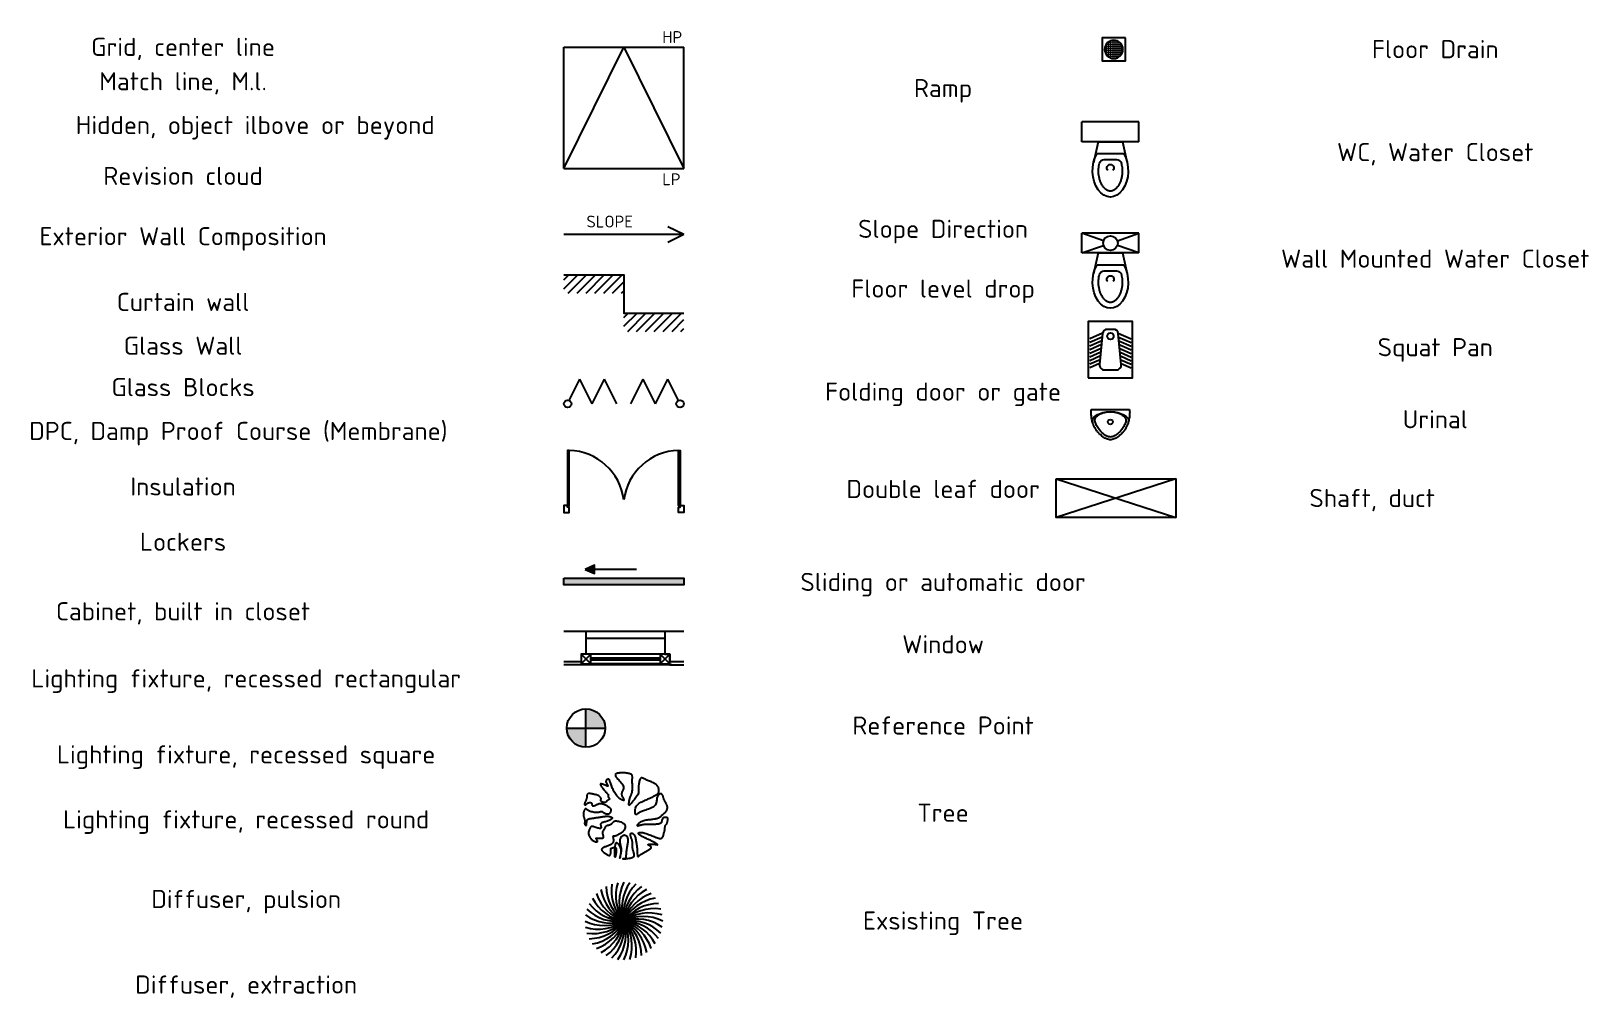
# Model space of a CAD drawing. Header units: millimetres. Extents: x 55428 to 64888, y -62602 to -30850.
# Drawn here: x 59027 to 63757, y -59576 to -56641 of the extents above; entities that cross this region are included whole.
import ezdxf

# ---------------------------------------------------------------- set-up
doc = ezdxf.new("R2010")
doc.units = ezdxf.units.MM
for name, color, linetype in [('0181 00 AR MF 0100$0$A - TREE', 85, 'Continuous'), ('0181 00 AR MF 0100$0$A-DW', 2, 'Continuous'), ('0181 00 AR MF 0100$0$A-DW Sash', 1, 'Continuous'), ('0181 00 AR MF 0100$0$A-Sanitary', 8, 'Continuous'), ('0181 00 AR MF 0100$0$A-Stair', 1, 'Continuous'), ('0181 00 AR MF 0100$0$G-EL Tag Box', 1, 'Continuous'), ('0181 00 AR MF 0100$0$G-Text General', 42, 'Continuous'), ('A-Ext_Wall', 5, 'Continuous'), ('A-Ext_Wall_Hatch', 8, 'Continuous'), ('A-Tiles Line', 8, 'Continuous'), ('A-Windows', 2, 'Continuous'), ('G-Text General', 42, 'Continuous')]:
    doc.layers.add(name, color=color, linetype=linetype)
doc.styles.add('0181 00 AR MF 0100$0$100 - 2.0mm', font='isocpeur.ttf', dxfattribs={"height": 200})
doc.styles.add('0181 00 AR MF 0100$0$Dim Text', font='isocpeur.ttf')

# ---------------------------------------------------------------- blocks, each defined once
blk = doc.blocks.new('0181 00 AR MF 0100$0$tr')
at = {"layer": '0181 00 AR MF 0100$0$A - TREE'}
blk.add_lwpolyline([(-453, -508), (-452, -503), (-449, -497), (-447, -492), (-444, -486), (-441, -481), (-438, -476), (-434, -471), (-432, -466), (-429, -462), (-427, -457), (-426, -453), (-425, -449), (-425, -444), (-427, -440), (-429, -436), (-433, -432), (-439, -428), (-445, -424), (-453, -420), (-461, -416), (-469, -411), (-476, -407), (-483, -402), (-489, -398), (-494, -393), (-498, -388), (-501, -383), (-504, -379), (-507, -374), (-510, -370), (-514, -366), (-518, -363), (-524, -361), (-532, -359), (-540, -358), (-549, -358), (-558, -358), (-568, -359), (-577, -361), (-587, -363), (-596, -366), (-605, -370), (-613, -374), (-621, -379), (-628, -384), (-633, -390), (-638, -395), (-641, -401), (-643, -407), (-644, -414), (-644, -420), (-644, -426), (-642, -432), (-641, -438), (-639, -443), (-638, -448), (-637, -453), (-636, -457), (-636, -461), (-636, -465), (-638, -469), (-640, -474), (-644, -479), (-649, -484), (-655, -491), (-662, -498), (-670, -506), (-679, -513), (-689, -521), (-699, -528), (-709, -535), (-719, -540), (-729, -545), (-739, -549), (-749, -553), (-759, -556), (-769, -558), (-779, -560), (-789, -562), (-799, -564), (-809, -566), (-819, -568), (-830, -571), (-840, -573), (-850, -575), (-860, -578), (-870, -580), (-880, -582), (-889, -584), (-898, -586), (-907, -587), (-916, -588), (-924, -589), (-932, -590), (-939, -590), (-947, -589), (-954, -588), (-961, -587), (-968, -585), (-975, -583), (-980, -580), (-986, -577), (-990, -573), (-994, -569), (-997, -565), (-999, -561), (-1001, -556), (-1002, -551), (-1003, -545), (-1003, -540), (-1003, -534), (-1003, -528), (-1003, -522), (-1003, -515), (-1003, -509), (-1004, -502), (-1004, -494), (-1005, -487), (-1007, -479), (-1008, -470), (-1011, -461), (-1013, -452), (-1017, -442), (-1020, -432), (-1024, -422), (-1027, -413), (-1031, -403), (-1036, -394), (-1040, -386), (-1044, -377), (-1047, -370), (-1051, -362), (-1054, -356), (-1057, -349), (-1059, -342), (-1061, -336), (-1062, -330), (-1062, -325), (-1062, -319), (-1061, -314), (-1060, -310), (-1058, -306), (-1056, -303), (-1054, -300), (-1051, -299), (-1048, -298), (-1044, -298), (-1040, -299), (-1036, -300), (-1032, -302), (-1028, -305), (-1023, -309), (-1018, -314), (-1013, -318), (-1007, -324), (-1001, -329), (-994, -334), (-987, -340), (-978, -345), (-969, -349), (-958, -353), (-946, -356), (-935, -357), (-923, -358), (-912, -358), (-902, -357), (-893, -354), (-885, -349), (-880, -343), (-877, -335), (-875, -327), (-873, -318), (-872, -309), (-871, -300), (-869, -292), (-866, -286), (-861, -280), (-854, -276), (-846, -274), (-837, -273), (-827, -274), (-816, -276), (-804, -279), (-791, -284), (-778, -290), (-765, -297), (-750, -304), (-736, -312), (-721, -319), (-705, -325), (-689, -330), (-672, -333), (-655, -334), (-637, -333), (-619, -330), (-601, -325), (-583, -320), (-564, -313), (-546, -305), (-527, -297), (-509, -287), (-491, -278), (-474, -268), (-458, -258), (-443, -247), (-430, -237), (-418, -226), (-408, -215), (-400, -204), (-395, -193), (-391, -183), (-389, -172), (-388, -161), (-389, -149), (-391, -138), (-394, -127), (-397, -115), (-402, -104), (-408, -93), (-415, -83), (-422, -74), (-431, -66), (-442, -60), (-453, -56), (-466, -55), (-480, -55), (-494, -57), (-509, -61), (-523, -66), (-537, -72), (-550, -78), (-562, -85), (-572, -92), (-581, -98), (-588, -104), (-595, -110), (-602, -115), (-609, -118), (-616, -120), (-623, -121), (-632, -120), (-642, -118), (-653, -115), (-666, -112), (-681, -108), (-697, -105), (-716, -103), (-737, -101), (-761, -101), (-786, -103), (-813, -106), (-839, -110), (-866, -115), (-891, -121), (-915, -128), (-936, -136), (-954, -144), (-969, -153), (-982, -162), (-993, -170), (-1002, -178), (-1009, -185), (-1015, -191), (-1021, -195), (-1026, -198), (-1031, -199), (-1036, -198), (-1041, -196), (-1045, -193), (-1049, -189), (-1053, -184), (-1057, -179), (-1061, -173), (-1065, -168), (-1069, -161), (-1073, -154), (-1076, -147), (-1079, -140), (-1082, -132), (-1084, -123), (-1086, -114), (-1088, -105), (-1088, -95), (-1089, -85), (-1090, -76), (-1090, -66), (-1090, -57), (-1090, -49), (-1090, -41), (-1090, -34), (-1090, -27), (-1089, -20), (-1088, -14), (-1088, -7), (-1086, 0), (-1084, 7), (-1082, 15), (-1079, 23), (-1077, 31), (-1074, 40), (-1070, 49), (-1068, 59), (-1065, 68), (-1063, 78), (-1061, 87), (-1060, 96), (-1059, 106), (-1058, 115), (-1058, 124), (-1058, 133), (-1058, 142), (-1059, 150), (-1060, 158), (-1061, 165), (-1061, 173), (-1062, 180), (-1061, 186), (-1061, 193), (-1059, 198), (-1057, 204), (-1054, 209), (-1050, 214), (-1046, 218), (-1041, 222), (-1036, 225), (-1031, 227), (-1027, 228), (-1023, 228), (-1020, 226), (-1018, 224), (-1016, 220), (-1015, 216), (-1014, 210), (-1013, 203), (-1013, 195), (-1012, 186), (-1011, 176), (-1010, 165), (-1009, 154), (-1008, 143), (-1006, 132), (-1004, 121), (-1002, 110), (-999, 101), (-996, 93), (-993, 86), (-988, 79), (-983, 74), (-976, 69), (-967, 65), (-956, 61), (-943, 58), (-928, 54), (-910, 51), (-891, 48), (-871, 45), (-850, 42), (-829, 40), (-808, 37), (-788, 34), (-769, 31), (-751, 29), (-733, 26), (-716, 23), (-699, 21), (-683, 18), (-666, 15), (-649, 12), (-631, 10), (-612, 7), (-594, 5), (-575, 2), (-557, 0), (-539, -1), (-522, -3), (-506, -4), (-491, -4), (-477, -4), (-464, -4), (-451, -3), (-439, -1), (-428, 1), (-417, 3), (-406, 5), (-395, 8), (-385, 11), (-376, 15), (-367, 20), (-360, 24), (-356, 30), (-353, 36), (-354, 43), (-357, 51), (-364, 60), (-373, 69), (-385, 78), (-400, 87), (-416, 96), (-435, 105), (-455, 114), (-477, 122), (-499, 129), (-522, 136), (-545, 142), (-566, 148), (-587, 154), (-604, 160), (-620, 166), (-632, 172), (-640, 179), (-647, 186), (-650, 193), (-652, 201), (-652, 210), (-651, 220), (-649, 231), (-646, 243), (-643, 256), (-641, 268), (-640, 280), (-641, 291), (-645, 300), (-653, 306), (-665, 309), (-681, 308), (-702, 305), (-725, 299), (-749, 292), (-775, 284), (-799, 276), (-822, 268), (-842, 262), (-859, 257), (-872, 255), (-882, 254), (-890, 256), (-896, 258), (-902, 263), (-906, 269), (-911, 276), (-916, 285), (-921, 295), (-927, 306), (-932, 317), (-938, 330), (-943, 342), (-948, 354), (-952, 367), (-956, 379), (-959, 391), (-961, 403), (-962, 415), (-962, 427), (-962, 440), (-959, 453), (-956, 468), (-951, 483), (-945, 499), (-938, 516), (-929, 532), (-919, 549), (-907, 565), (-894, 580), (-880, 594), (-865, 607), (-848, 619), (-831, 629), (-814, 637), (-798, 644), (-783, 649), (-769, 652), (-757, 654), (-747, 654), (-740, 652), (-735, 648), (-732, 644), (-731, 638), (-732, 631), (-734, 623), (-739, 614), (-745, 605), (-752, 596), (-758, 587), (-764, 579), (-767, 571), (-766, 564), (-762, 559), (-752, 556), (-736, 555), (-715, 556), (-692, 557), (-667, 558), (-642, 559), (-619, 559), (-600, 556), (-585, 551), (-577, 543), (-574, 531), (-575, 518), (-578, 502), (-584, 485), (-589, 468), (-594, 450), (-596, 432), (-595, 414), (-591, 398), (-585, 382), (-577, 367), (-569, 352), (-560, 338), (-551, 325), (-544, 312), (-538, 301), (-533, 289), (-529, 279), (-525, 270), (-521, 261), (-517, 253), (-511, 246), (-504, 240), (-495, 235), (-484, 231), (-472, 227), (-459, 224), (-446, 221), (-432, 218), (-419, 214), (-406, 209), (-395, 204), (-384, 198), (-374, 192), (-365, 185), (-356, 177), (-348, 170), (-341, 162), (-334, 153), (-327, 145), (-320, 138), (-313, 130), (-303, 124), (-292, 119), (-279, 116), (-262, 115), (-242, 116), (-217, 119), (-190, 125), (-161, 133), (-132, 143), (-104, 155), (-78, 170), (-55, 186), (-37, 204), (-25, 224), (-19, 245), (-17, 266), (-20, 289), (-26, 310), (-36, 332), (-47, 352), (-61, 370), (-76, 387), (-91, 402), (-108, 415), (-124, 427), (-141, 437), (-158, 447), (-174, 456), (-189, 464), (-204, 472), (-217, 480), (-230, 487), (-242, 493), (-253, 498), (-264, 502), (-274, 506), (-283, 508), (-293, 508), (-301, 508), (-309, 508), (-317, 507), (-323, 507), (-328, 508), (-332, 511), (-334, 515), (-334, 521), (-334, 530), (-332, 540), (-330, 552), (-327, 565), (-325, 579), (-322, 593), (-321, 607), (-321, 621), (-323, 635), (-325, 649), (-330, 662), (-336, 675), (-345, 687), (-355, 699), (-368, 710), (-384, 721), (-401, 730), (-420, 740), (-440, 748), (-461, 757), (-482, 764), (-502, 772), (-522, 779), (-540, 785), (-557, 792), (-572, 798), (-586, 804), (-598, 811), (-608, 817), (-616, 824), (-621, 831), (-625, 839), (-627, 847), (-626, 856), (-623, 865), (-619, 874), (-613, 883), (-604, 893), (-594, 903), (-583, 914), (-570, 924), (-556, 934), (-541, 944), (-526, 954), (-512, 963), (-497, 971), (-484, 979), (-472, 986), (-461, 992), (-450, 997), (-441, 1001), (-433, 1002), (-426, 1003), (-419, 1001), (-413, 997), (-408, 992), (-404, 984), (-400, 975), (-397, 964), (-394, 952), (-392, 940), (-391, 927), (-390, 914), (-390, 901), (-389, 889), (-390, 877), (-390, 866), (-390, 855), (-390, 846), (-389, 838), (-388, 831), (-386, 826), (-384, 822), (-381, 818), (-377, 816), (-372, 814), (-366, 812), (-358, 810), (-350, 808), (-341, 805), (-331, 801), (-320, 798), (-309, 796), (-298, 794), (-288, 794), (-279, 795), (-271, 799), (-264, 805), (-259, 813), (-255, 823), (-252, 835), (-250, 849), (-250, 864), (-250, 881), (-251, 898), (-252, 916), (-255, 934), (-257, 952), (-260, 970), (-263, 986), (-267, 1001), (-270, 1015), (-272, 1026), (-275, 1035), (-277, 1041), (-279, 1045), (-281, 1045), (-282, 1042), (-283, 1036), (-284, 1027), (-285, 1014), (-286, 997), (-286, 977), (-286, 955), (-286, 932), (-286, 907), (-285, 882), (-284, 858), (-283, 835), (-282, 813), (-280, 794), (-278, 776), (-276, 759), (-273, 744), (-271, 730), (-268, 718), (-265, 706), (-262, 696), (-260, 687), (-256, 680), (-252, 675), (-247, 672), (-241, 672), (-234, 675), (-225, 681), (-215, 691), (-204, 704), (-192, 720), (-180, 738), (-168, 758), (-157, 779), (-148, 800), (-140, 822), (-136, 844), (-133, 865), (-132, 885), (-133, 905), (-134, 924), (-137, 942), (-139, 959), (-142, 976), (-145, 991), (-147, 1004), (-149, 1017), (-151, 1028), (-152, 1038), (-153, 1047), (-154, 1054), (-155, 1061), (-155, 1065), (-156, 1069), (-156, 1070), (-156, 1070), (-155, 1068), (-154, 1063), (-152, 1057), (-149, 1048), (-146, 1037), (-143, 1023), (-139, 1008), (-135, 992), (-131, 975), (-127, 957), (-124, 940), (-121, 923), (-118, 907), (-117, 892), (-116, 878), (-115, 863), (-116, 848), (-117, 833), (-119, 817), (-122, 800), (-126, 782), (-130, 763), (-135, 743), (-140, 722), (-144, 702), (-147, 681), (-150, 661), (-151, 641), (-151, 623), (-150, 605), (-147, 589), (-142, 573), (-136, 559), (-129, 545), (-121, 532), (-112, 520), (-101, 509), (-89, 499), (-77, 491), (-64, 484), (-51, 480), (-38, 478), (-25, 479), (-12, 482), (0, 489), (11, 499), (21, 512), (30, 527), (37, 544), (43, 563), (47, 583), (49, 603), (50, 625), (48, 647), (46, 669), (42, 692), (37, 716), (32, 741), (27, 767), (22, 793), (18, 821), (14, 849), (10, 877), (7, 905), (4, 931), (2, 957), (0, 980), (-1, 1001), (-2, 1019), (-4, 1035), (-5, 1048), (-8, 1059), (-11, 1068), (-15, 1075), (-22, 1081), (-30, 1086), (-41, 1089), (-52, 1092), (-64, 1094), (-74, 1095), (-81, 1095), (-85, 1095), (-83, 1094), (-75, 1093), (-60, 1092), (-39, 1090), (-13, 1087), (16, 1084), (46, 1081), (77, 1077), (106, 1072), (133, 1066), (155, 1059), (173, 1052), (187, 1044), (198, 1035), (206, 1024), (211, 1013), (214, 1001), (214, 988), (212, 974), (209, 959), (205, 944), (200, 928), (195, 911), (189, 895), (184, 878), (180, 862), (176, 846), (173, 830), (171, 814), (170, 799), (169, 784), (169, 769), (169, 754), (169, 739), (169, 724), (169, 709), (168, 694), (168, 680), (167, 665), (165, 650), (163, 636), (160, 621), (156, 607), (152, 593), (147, 579), (142, 566), (137, 552), (132, 538), (127, 525), (124, 511), (121, 498), (119, 485), (118, 472), (118, 460), (120, 450), (123, 441), (128, 435), (134, 430), (143, 428), (153, 428), (163, 431), (175, 437), (187, 446), (198, 457), (209, 471), (219, 488), (228, 507), (236, 529), (242, 553), (248, 577), (253, 602), (257, 627), (261, 651), (265, 674), (268, 695), (271, 714), (274, 732), (277, 748), (279, 765), (281, 781), (283, 798), (284, 815), (286, 833), (287, 852), (287, 871), (288, 890), (288, 908), (289, 926), (289, 942), (290, 958), (291, 971), (292, 982), (293, 992), (294, 1001), (295, 1008), (297, 1014), (299, 1019), (301, 1023), (303, 1026), (305, 1028), (308, 1029), (311, 1029), (314, 1029), (318, 1028), (322, 1026), (326, 1023), (331, 1019), (337, 1014), (343, 1009), (350, 1003), (358, 997), (366, 990), (375, 983), (386, 976), (397, 968), (409, 960), (422, 953), (436, 945), (450, 937), (465, 929), (479, 921), (494, 912), (509, 904), (524, 896), (539, 888), (553, 880), (567, 872), (581, 864), (594, 855), (606, 847), (618, 839), (629, 831), (638, 823), (645, 815), (650, 807), (651, 799), (650, 790), (644, 782), (635, 774), (623, 766), (609, 758), (596, 751), (583, 744), (574, 737), (568, 731), (568, 726), (575, 722), (588, 718), (605, 716), (625, 714), (648, 713), (673, 713), (697, 714), (720, 715), (742, 718), (760, 721), (777, 724), (790, 727), (801, 729), (808, 730), (812, 730), (813, 728), (809, 724), (803, 719), (793, 712), (782, 704), (768, 695), (752, 685), (735, 675), (717, 665), (698, 655), (679, 645), (659, 635), (639, 625), (618, 615), (597, 605), (575, 594), (552, 584), (529, 573), (505, 561), (482, 550), (458, 538), (436, 527), (415, 515), (395, 504), (377, 493), (361, 483), (347, 472), (336, 463), (328, 453), (322, 445), (319, 437), (319, 430), (322, 425), (329, 420), (338, 416), (351, 413), (366, 412), (385, 413), (406, 415), (430, 419), (456, 425), (485, 432), (516, 442), (548, 452), (580, 464), (612, 475), (643, 487), (672, 499), (699, 509), (722, 519), (743, 528), (761, 535), (777, 542), (791, 547), (804, 552), (816, 556), (827, 560), (838, 563), (848, 566), (858, 568), (867, 569), (876, 570), (884, 570), (892, 570), (899, 569), (906, 567), (912, 565), (917, 562), (922, 559), (926, 556), (930, 552), (934, 548), (937, 544), (941, 540), (944, 536), (947, 531), (949, 527), (952, 522), (955, 517), (957, 512), (959, 506), (961, 499), (963, 493), (965, 485), (966, 477), (968, 469), (970, 460), (973, 451), (975, 441), (978, 430), (981, 419), (984, 408), (988, 396), (991, 384), (994, 371), (996, 358), (999, 345), (1001, 331), (1002, 318), (1003, 304), (1004, 291), (1006, 278), (1007, 266), (1009, 255), (1011, 246), (1014, 238), (1018, 231), (1022, 225), (1026, 220), (1031, 215), (1035, 210), (1040, 206), (1044, 200), (1048, 195), (1051, 188), (1055, 182), (1058, 174), (1061, 167), (1063, 159), (1065, 151), (1067, 143), (1069, 134), (1071, 126), (1073, 118), (1074, 110), (1076, 102), (1077, 95), (1078, 87), (1078, 79), (1079, 72), (1079, 65), (1078, 58), (1077, 52), (1074, 46), (1070, 41), (1064, 36), (1057, 32), (1047, 29), (1035, 27), (1023, 27), (1009, 27), (996, 29), (982, 32), (970, 37), (959, 43), (950, 52), (942, 61), (936, 72), (931, 84), (927, 97), (923, 109), (920, 122), (917, 134), (915, 145), (911, 155), (907, 164), (901, 173), (894, 180), (884, 187), (871, 192), (854, 197), (834, 200), (810, 203), (784, 205), (756, 206), (726, 207), (695, 207), (664, 208), (633, 208), (603, 208), (574, 208), (546, 208), (519, 209), (493, 210), (468, 212), (444, 215), (422, 219), (401, 223), (381, 228), (364, 233), (347, 239), (333, 243), (321, 247), (311, 249), (303, 249), (297, 247), (294, 244), (293, 238), (294, 231), (297, 223), (302, 213), (310, 203), (319, 191), (330, 180), (343, 168), (358, 156), (375, 144), (393, 133), (414, 122), (437, 113), (462, 105), (488, 98), (517, 92), (546, 88), (576, 84), (607, 81), (637, 78), (666, 75), (695, 72), (722, 68), (748, 64), (771, 59), (794, 54), (814, 48), (834, 41), (851, 34), (867, 25), (881, 16), (894, 6), (905, -4), (916, -15), (926, -26), (936, -36), (945, -46), (955, -56), (966, -65), (976, -74), (987, -83), (998, -91), (1009, -100), (1019, -109), (1028, -118), (1037, -128), (1044, -140), (1051, -152), (1056, -165), (1061, -178), (1064, -192), (1066, -206), (1068, -220), (1067, -233), (1066, -247), (1064, -260), (1061, -272), (1057, -285), (1052, -297), (1047, -309), (1041, -321), (1035, -333), (1029, -344), (1023, -355), (1016, -366), (1010, -376), (1005, -386), (999, -396), (994, -404), (990, -412), (986, -419), (983, -426), (980, -432), (978, -438), (976, -444), (974, -450), (972, -457), (970, -465), (968, -473), (965, -483), (963, -493), (960, -503), (956, -514), (952, -524), (948, -534), (943, -544), (937, -553), (931, -561), (923, -568), (916, -574), (907, -578), (898, -580), (888, -579), (878, -577), (866, -571), (855, -563), (844, -553), (833, -540), (822, -525), (813, -508), (806, -489), (800, -468), (796, -446), (793, -422), (791, -397), (787, -372), (782, -347), (773, -323), (760, -299), (742, -277), (718, -256), (689, -237), (656, -219), (621, -203), (585, -188), (549, -174), (514, -162), (482, -150), (453, -140), (428, -130), (406, -121), (386, -113), (369, -105), (353, -97), (339, -88), (326, -80), (313, -71), (301, -62), (290, -55), (280, -49), (270, -46), (261, -47), (253, -52), (247, -62), (241, -77), (237, -98), (235, -122), (236, -149), (239, -178), (245, -207), (255, -235), (268, -262), (286, -287), (307, -309), (331, -328), (357, -346), (385, -362), (413, -377), (441, -391), (469, -403), (495, -415), (521, -426), (545, -437), (568, -447), (590, -457), (612, -467), (633, -477), (653, -486), (674, -496), (693, -505), (712, -515), (730, -524), (748, -533), (764, -542), (779, -551), (793, -560), (805, -569), (815, -578), (825, -587), (832, -596), (839, -607), (844, -618), (848, -630), (850, -643), (852, -658), (852, -675), (851, -692), (848, -709), (843, -727), (836, -745), (827, -762), (816, -779), (803, -795), (787, -810), (770, -824), (751, -837), (730, -849), (708, -861), (685, -873), (661, -884), (636, -894), (611, -905), (586, -915), (561, -925), (538, -934), (515, -944), (494, -953), (474, -962), (457, -970), (442, -978), (428, -985), (416, -989), (405, -991), (395, -990), (386, -985), (377, -976), (368, -962), (360, -944), (352, -923), (345, -898), (339, -872), (334, -844), (330, -816), (328, -788), (327, -761), (328, -734), (329, -708), (329, -682), (329, -657), (327, -632), (322, -607), (315, -582), (305, -557), (291, -532), (276, -507), (259, -483), (240, -459), (222, -437), (204, -416), (187, -396), (171, -378), (158, -361), (145, -347), (134, -333), (124, -322), (116, -312), (108, -303), (102, -297), (96, -291), (91, -288), (87, -286), (84, -286), (82, -289), (80, -294), (79, -302), (78, -313), (79, -326), (80, -342), (81, -360), (84, -379), (86, -399), (90, -419), (94, -438), (98, -456), (103, -472), (109, -486), (114, -500), (120, -512), (126, -525), (132, -537), (138, -550), (143, -564), (149, -579), (154, -595), (158, -612), (162, -630), (165, -649), (168, -670), (169, -691), (171, -714), (171, -737), (170, -762), (170, -786), (169, -811), (167, -835), (166, -858), (165, -881), (165, -902), (165, -921), (166, -939), (167, -956), (168, -971), (169, -985), (170, -999), (170, -1011), (169, -1023), (167, -1034), (164, -1045), (159, -1055), (152, -1065), (144, -1073), (132, -1081), (119, -1089), (102, -1095), (82, -1101), (60, -1106), (35, -1110), (9, -1113), (-18, -1116), (-46, -1117), (-74, -1118), (-101, -1119), (-126, -1118), (-151, -1117), (-174, -1115), (-194, -1113), (-213, -1109), (-230, -1104), (-243, -1098), (-254, -1092), (-262, -1084), (-267, -1074), (-269, -1063), (-267, -1051), (-262, -1037), (-253, -1021), (-241, -1003), (-225, -983), (-206, -961), (-184, -937), (-161, -912), (-138, -886), (-116, -860), (-96, -834), (-80, -808), (-68, -783), (-62, -759), (-61, -736), (-64, -715), (-69, -695), (-77, -675), (-85, -657), (-94, -639), (-101, -622), (-106, -605), (-109, -589), (-110, -573), (-109, -557), (-106, -542), (-102, -527), (-97, -512), (-90, -497), (-82, -482), (-73, -468), (-65, -454), (-58, -442), (-53, -431), (-50, -422), (-50, -416), (-54, -412), (-62, -412), (-74, -414), (-90, -420), (-107, -428), (-127, -440), (-148, -453), (-170, -470), (-191, -488), (-212, -509), (-231, -531), (-250, -556), (-268, -581), (-285, -608), (-300, -635), (-315, -663), (-329, -690), (-341, -718), (-352, -745), (-362, -772), (-371, -798), (-380, -822), (-388, -845), (-394, -866), (-401, -886), (-407, -903), (-412, -918), (-418, -930), (-424, -941), (-430, -949), (-437, -954), (-444, -957), (-453, -958), (-463, -956), (-474, -952), (-485, -945), (-494, -937), (-503, -926), (-509, -914), (-512, -901), (-511, -886), (-506, -870), (-499, -853), (-489, -837), (-479, -821), (-470, -807), (-463, -795), (-459, -786), (-461, -781), (-467, -779), (-479, -782), (-495, -786), (-514, -793), (-535, -801), (-556, -810), (-577, -818), (-596, -826), (-613, -832), (-628, -836), (-639, -838), (-648, -838), (-654, -835), (-656, -830), (-656, -822), (-652, -812), (-645, -798), (-635, -782), (-623, -764), (-609, -745), (-594, -725), (-578, -705), (-563, -685), (-547, -667), (-533, -650), (-520, -635), (-507, -621), (-496, -609), (-486, -599), (-478, -589), (-470, -581), (-464, -575), (-459, -569), (-456, -565), (-453, -561), (-452, -558), (-451, -555), (-451, -552), (-451, -549), (-451, -546), (-452, -542), (-453, -538), (-454, -534), (-454, -529), (-455, -524), (-455, -519), (-454, -513)], close=True, dxfattribs=at)
blk = doc.blocks.new('0181 00 AR MF 0100$0$cp')
at = {"layer": '0181 00 AR MF 0100$0$A-Sanitary', "linetype": 'Continuous'}
h = blk.add_hatch(dxfattribs=at)
h.set_pattern_fill('SQUARE', color=256, scale=50, style=0)
h.set_pattern_definition([(0, (-181687.741, -264773.975), (0, 6.25), [6.25, -6.25]), (90, (-181687.741, -264773.975), (-6.25, 4e-16), [6.25, -6.25])])
h.paths.add_polyline_path([(15, -75, 1), (135, -75, 1)])
blk.add_lwpolyline([(150, -150), (0, -150), (0, 0), (150, 0)], close=True, dxfattribs=at)
blk.add_circle((75, -75), 59.5, dxfattribs=at)
blk = doc.blocks.new('0181 00 AR MF 0100$0$UR DOCON T')
at = {"layer": '0181 00 AR MF 0100$0$A-Sanitary'}
for p, q in [((194, 0), (-194, 0)), ((-180.83, -124.02), (-179.65, -133.04)), ((-43, -26), (0, -23)), ((0, -23), (43, -26)), ((179.65, -133.04), (180.83, -124.02))]:
    blk.add_line(p, q, dxfattribs=at)
for centre, radius, start, end in [((215.13, -26.21), 409.97, 176.334, 183.778), ((-215.13, -26.21), 409.97, 356.222, 3.666), ((224.88, -25.57), 419.74, 183.778, 190.452), ((65.6, -54.95), 257.77, 190.452, 198.971), ((-65.57, -109.03), 116.23, 179.287, 187.411), ((-153.55, -107.93), 28.24, 162.756, 179.283), ((-147.87, -109.7), 34.19, 141.981, 162.757), ((76.02, -51.36), 268.79, 198.971, 205.049), ((-80.66, -162.23), 119.49, 130.916, 141.985), ((-73.66, -170.32), 130.19, 121.44, 130.914), ((-109.19, -110.99), 47.78, 174.143, 196.663), ((-112.86, -110.62), 44.1, 148.139, 174.143), ((50.71, -63.13), 214.69, 196.665, 207.235), ((-65.77, -139.88), 99.54, 130.914, 148.139), ((-35.54, -232.67), 203.27, 113.859, 121.439), ((-52.64, -155.03), 119.58, 118.249, 130.915), ((-16.94, -274.71), 249.25, 105.818, 113.861), ((2.66, -257.95), 236.42, 109.25, 118.248), ((2.95, -344.94), 322.23, 98.746, 105.818), ((2.08, -256.31), 234.68, 101.076, 109.249), ((-0.88, -320.01), 297.01, 89.83, 98.746), ((0, -126), 25, 90, 270.001), ((0.88, -320.01), 297.01, 81.254, 90.17), ((0, -126), 25, 269.999, 90.001), ((-2.08, -256.31), 234.68, 70.751, 78.924), ((-2.95, -344.94), 322.23, 74.182, 81.254), ((-2.66, -257.95), 236.42, 61.752, 70.75), ((16.94, -274.71), 249.25, 66.139, 74.182), ((52.64, -155.03), 119.58, 49.085, 61.751), ((35.54, -232.67), 203.27, 58.561, 66.141), ((65.77, -139.88), 99.54, 31.861, 49.086), ((-50.71, -63.13), 214.69, 332.764, 343.335), ((73.66, -170.32), 130.19, 49.086, 58.56), ((112.86, -110.62), 44.1, 5.857, 31.861), ((109.19, -110.99), 47.78, 343.337, 5.857), ((80.66, -162.23), 119.49, 38.015, 49.084), ((-76.02, -51.36), 268.79, 334.951, 341.029), ((147.87, -109.7), 34.19, 17.243, 38.018), ((-65.6, -54.95), 257.77, 341.029, 349.548), ((153.55, -107.93), 28.24, 0.717, 17.244), ((65.57, -109.03), 116.23, 352.589, 0.713), ((-224.88, -25.57), 419.74, 349.548, 356.222), ((163.97, -10.28), 365.87, 205.047, 210.255), ((58.31, -71.9), 243.55, 210.257, 217.084), ((122.53, -26.16), 295.47, 207.235, 216.542), ((70.89, -62.4), 259.31, 217.083, 223.698), ((130.32, -5.6), 341.53, 223.698, 228.673), ((75.17, -61.26), 236.53, 216.542, 226.948), ((63.43, -81.67), 240.23, 228.672, 234.604), ((72.54, -64.07), 232.67, 226.948, 242.508), ((56.6, -91.29), 228.43, 234.605, 240.56), ((12.6, -169.24), 138.92, 240.562, 248.2), ((15.59, -161.78), 146.95, 248.197, 257.311), ((0, -203.48), 75.52, 242.508, 270), ((0, -231.02), 75.98, 257.313, 270), ((0, -203.48), 75.52, 270, 297.492), ((0, -231.02), 75.98, 270, 282.687), ((-15.59, -161.78), 146.95, 282.689, 291.803), ((-72.54, -64.07), 232.67, 297.492, 313.052), ((-12.6, -169.24), 138.92, 291.8, 299.438), ((-56.6, -91.29), 228.43, 299.44, 305.395), ((-63.43, -81.67), 240.23, 305.396, 311.328), ((-75.17, -61.26), 236.53, 313.052, 323.458), ((-130.33, -5.6), 341.53, 311.327, 316.302), ((-122.54, -26.16), 295.47, 323.458, 332.765), ((-70.89, -62.4), 259.31, 316.302, 322.917), ((-58.31, -71.9), 243.55, 322.916, 329.743), ((-163.97, -10.28), 365.87, 329.745, 334.953)]:
    blk.add_arc(centre, radius, start, end, dxfattribs=at)
blk = doc.blocks.new('0181 00 AR MF 0100$0$WC')
at = {"layer": '0181 00 AR MF 0100$0$A-Sanitary'}
for p, q in [((68, 467), (68, 467)), ((-111, 0), (-158, 212)), ((-50, 180), (75, 180)), ((136, 0), (183, 212)), ((-123, 120), (148, 120)), ((-111, 0), (136, 0))]:
    blk.add_line(p, q, dxfattribs=at)
for centre, radius, start, end in [((-50, 230), 50, 194.0693, 270), ((12, 265), 35, 135, 45), ((75, 230), 50, 270, 345.9272)]:
    blk.add_arc(centre, radius, start, end, dxfattribs=at)
blk.add_ellipse((12, 295), major_axis=(0, 265), ratio=0.679245, start_param=3.991068, end_param=8.575303, dxfattribs=at)
blk.add_open_spline([(123, 218), (123, 218), (123, 219), (126, 228), (127, 236), (130, 254), (131, 263), (132, 281), (133, 290), (132, 311), (132, 323), (129, 346), (127, 358), (121, 380), (118, 391), (111, 411), (106, 420), (97, 438), (92, 446), (83, 459), (78, 464), (70, 474), (65, 478), (56, 485), (52, 488), (43, 493), (39, 495), (30, 498), (26, 499), (19, 500), (16, 500), (12, 500), (9, 500), (6, 500), (0, 499), (-3, 498), (-10, 496), (-13, 495), (-20, 492), (-24, 490), (-31, 485), (-34, 482), (-41, 477), (-45, 473), (-52, 466), (-56, 462), (-62, 453), (-66, 448), (-72, 438), (-75, 432), (-82, 418), (-86, 410), (-93, 391), (-96, 381), (-101, 361), (-103, 351), (-106, 329), (-107, 318), (-108, 296), (-108, 285), (-106, 263), (-105, 253), (-102, 234), (-100, 226), (-98, 218)], degree=3, knots=[4.358858, 4.358858, 4.358858, 4.358858, 4.365825, 4.365825, 4.487158, 4.487158, 4.608491, 4.608491, 4.729824, 4.729824, 4.88979, 4.88979, 5.049755, 5.049755, 5.209721, 5.209721, 5.369686, 5.369686, 5.529652, 5.529652, 5.658812, 5.658812, 5.787971, 5.787971, 5.917131, 5.917131, 6.046291, 6.046291, 6.17545, 6.17545, 6.283185, 6.283185, 6.283185, 6.386303, 6.386303, 6.489421, 6.489421, 6.592539, 6.592539, 6.695657, 6.695657, 6.798775, 6.798775, 6.901893, 6.901893, 7.005011, 7.005011, 7.108129, 7.108129, 7.211248, 7.211248, 7.358317, 7.358317, 7.505387, 7.505387, 7.652457, 7.652457, 7.799527, 7.799527, 7.946597, 7.946597, 8.093667, 8.093667, 8.207499, 8.207499, 8.207499, 8.207499], dxfattribs=at)

msp = doc.modelspace()

# ---------------------------------------------------------------- hatches: boundary and pattern name
at = {"layer": '0181 00 AR MF 0100$0$A-Stair', "ltscale": 50}
msp.add_hatch(color=256, dxfattribs=at).paths.add_polyline_path([(61008.9, -58302.1), (60644.9, -58302.1), (60644.9, -58322.6), (61008.9, -58322.6)])
h = msp.add_hatch(color=256, dxfattribs=at)
h.paths.add_polyline_path([(60712, -58699), (60712, -58757.3), (60770.3, -58757.3, 0.414214)])
h.paths.add_polyline_path([(60653.6, -58757.3, 0.414214), (60712, -58815.7), (60712, -58757.3)])
at = {"layer": 'A-Ext_Wall_Hatch'}
h = msp.add_hatch(dxfattribs=at)
h.set_pattern_fill('ANSI31', color=256, scale=6, style=0)
h.set_pattern_definition([(45, (-122720.676, 459240.227), (-13.4703842, 13.4703842), [])])
h.paths.add_polyline_path([(60826.9, -57436.8), (60826.9, -57381.3), (60644.9, -57381.3), (60644.9, -57436.8)])
h.paths.add_polyline_path([(60826.9, -57497.2), (60826.9, -57552.7), (61008.9, -57552.7), (61008.9, -57497.2)])
msp.add_hatch(color=256, dxfattribs=at).paths.add_polyline_path([(60709.1, -58275.3), (60737.9, -58287.5), (60737.9, -58263.1)])

# ---------------------------------------------------------------- linework, layer by layer
at = {"layer": '0181 00 AR MF 0100$0$A-DW'}
for points in [[(60655.7, -58081.3), (60644.9, -58081.3), (60644.9, -58102.9), (60661.1, -58102.9), (60661.1, -58086.7), (60655.7, -58086.7), (60655.7, -58081.3)], [(60998.1, -58081.3), (61008.9, -58081.3), (61008.9, -58102.9), (60992.7, -58102.9), (60992.7, -58086.7), (60998.1, -58086.7), (60998.1, -58081.3)]]:
    msp.add_lwpolyline(points, close=True, dxfattribs=at)
at = {"layer": '0181 00 AR MF 0100$0$A-DW Sash'}
for points in [[(60661.1, -57914.1), (60655.7, -57914.1), (60655.7, -58081.3), (60661.1, -58081.3)], [(60992.7, -57914.1), (60998.1, -57914.1), (60998.1, -58081.3), (60992.7, -58081.3)]]:
    msp.add_lwpolyline(points, close=True, dxfattribs=at)
for centre, start, end in [((60655.7, -58086.7), 7.4824, 88.2092), ((60998.1, -58086.7), 91.7908, 172.5176)]:
    msp.add_arc(centre, 172.7, start, end, dxfattribs=at)
at = {"layer": '0181 00 AR MF 0100$0$A-Sanitary'}
for p, q in [((62390.9, -56917), (62217.8, -56917)), ((62390.9, -56977), (62217.8, -56977)), ((62390.9, -57254.8), (62217.8, -57254.8)), ((62390.9, -57314.8), (62217.8, -57314.8))]:
    msp.add_line(p, q, dxfattribs=at)
for points in [[(62217.8, -56977), (62217.8, -56917)], [(62390.9, -56977), (62390.9, -56917)], [(62217.8, -57314.8), (62217.8, -57254.8)], [(62283.3, -57277.5), (62217.8, -57254.8)], [(62325.4, -57277.5), (62390.9, -57254.8)], [(62390.9, -57314.8), (62390.9, -57254.8)], [(62217.8, -57314.8), (62283.3, -57292.1)], [(62390.9, -57314.8), (62325.4, -57292.1)], [(62280.7, -57558.7), (62241.5, -57575.9)], [(62328, -57558.7), (62367.2, -57575.9)], [(62279.6, -57570.2), (62241.5, -57586.9)], [(62278.4, -57581.6), (62241.5, -57597.9)], [(62277.3, -57593.1), (62241.5, -57608.8)], [(62276.2, -57604.6), (62241.5, -57619.8)], [(62329.2, -57570.2), (62367.2, -57586.9)], [(62330.3, -57581.6), (62367.2, -57597.9)], [(62331.4, -57593.1), (62367.2, -57608.8)], [(62332.5, -57604.6), (62367.2, -57619.8)], [(62275.1, -57616), (62241.5, -57630.8)], [(62274, -57627.5), (62241.5, -57641.8)], [(62272.8, -57639), (62241.5, -57652.7)], [(62271.7, -57650.4), (62241.5, -57663.7)], [(62333.6, -57616), (62367.2, -57630.8)], [(62334.7, -57627.5), (62367.2, -57641.8)], [(62335.9, -57639), (62367.2, -57652.7)], [(62337, -57650.4), (62367.2, -57663.7)]]:
    msp.add_lwpolyline(points, dxfattribs=at)
msp.add_lwpolyline([(62236.9, -57693.6), (62371.9, -57693.6), (62371.9, -57522.6), (62236.9, -57522.6)], close=True, dxfattribs=at)
msp.add_lwpolyline([(62285.9, -57669.6), (62322.8, -57669.6, 0.442994), (62337.3, -57653.6), (62328.1, -57559.7, 0.386007), (62313.6, -57546.6), (62295.1, -57546.6, 0.386007), (62280.6, -57559.7), (62271.4, -57653.6, 0.442994)], format="xyb", close=True, dxfattribs=at)
for centre, radius in [((62304.4, -57284.8), 22.2), ((62304.4, -57567.3), 9.77)]:
    msp.add_circle(centre, radius, dxfattribs=at)
at = {"layer": '0181 00 AR MF 0100$0$A-Stair', "ltscale": 50}
for p, q in [((60644.9, -56689.6), (61008.9, -56689.6)), ((60644.9, -57058.6), (61008.9, -57058.6))]:
    msp.add_line(p, q, dxfattribs=at)
for points in [[(60644.9, -57058.6), (60644.9, -56689.6)], [(61008.9, -57058.6), (61008.9, -56689.6)], [(61008.9, -57259), (60644.9, -57259)], [(61008.9, -57259), (60960.6, -57235.5)], [(61008.9, -57259), (60960.6, -57282.5)], [(60712, -58815.7), (60712, -58699)], [(60653.6, -58757.3), (60770.3, -58757.3)]]:
    msp.add_lwpolyline(points, dxfattribs=at)
at = {"layer": '0181 00 AR MF 0100$0$A-Stair', "color": 2, "ltscale": 50}
for points in [[(60644.9, -57381.3), (60826.9, -57381.3), (60826.9, -57497.2), (61008.9, -57497.2)], [(60661.3, -57762.6), (60693.6, -57698)], [(60731, -57772.7), (60693.6, -57698)], [(60731, -57772.7), (60768.3, -57698)], [(60805.7, -57772.7), (60768.3, -57698)], [(60848.2, -57772.7), (60885.5, -57698)], [(60922.9, -57772.7), (60885.5, -57698)], [(60922.9, -57772.7), (60960.2, -57698)], [(60992.5, -57762.6), (60960.2, -57698)]]:
    msp.add_lwpolyline(points, dxfattribs=at)
at = {"layer": '0181 00 AR MF 0100$0$A-Stair', "ltscale": 50}
msp.add_lwpolyline([(60644.9, -58302.1), (61008.9, -58302.1), (61008.9, -58322.6), (60644.9, -58322.6)], close=True, dxfattribs=at)
msp.add_circle((60712, -58757.3), 58.3, dxfattribs=at)
at = {"layer": '0181 00 AR MF 0100$0$G-EL Tag Box'}
msp.add_lwpolyline([(62139.4, -58000.5), (62503.4, -58000.5), (62503.4, -58118.1), (62139.4, -58118.1)], close=True, dxfattribs=at)
at = {"layer": 'A-Ext_Wall'}
for points in [[(60712, -58464.3), (60644.9, -58464.3)], [(61008.9, -58464.3), (60951.8, -58464.3)], [(60697, -58556.6), (60644.9, -58556.6)], [(61008.9, -58556.6), (60966.8, -58556.6)]]:
    msp.add_lwpolyline(points, dxfattribs=at)
at = {"layer": 'A-Ext_Wall', "ltscale": 50, "flags": 128}
for points in [[(60712, -58464.3), (60712, -58532.6), (60697, -58532.6), (60697, -58556.6)], [(60951.8, -58464.3), (60951.8, -58532.6), (60966.8, -58532.6), (60966.8, -58556.6)]]:
    msp.add_lwpolyline(points, dxfattribs=at)
at = {"layer": 'A-Ext_Wall_Hatch'}
for points in [[(60644.9, -57058.6), (60826.9, -56689.6), (61008.9, -57058.6)], [(62503.4, -58000.5), (62139.4, -58118.1)], [(62139.4, -58000.5), (62503.4, -58118.1)], [(60709.1, -58275.3), (60737.9, -58287.5), (60737.9, -58263.1), (60709.1, -58275.3)], [(60865.1, -58275.3), (60737.9, -58275.3)]]:
    msp.add_lwpolyline(points, dxfattribs=at)
for centre in [(60656.3, -57772.7), (60997.6, -57772.7)]:
    msp.add_circle(centre, 11.3, dxfattribs=at)
for centre, start, end in [((60869.1, -59217.6), 198.5742, 251.4258), ((60888.2, -59225.7), 189.5742, 242.4258), ((60905.9, -59236.8), 180.5742, 233.4258), ((60921.5, -59250.4), 171.5742, 224.4258), ((60934.9, -59266.4), 162.5742, 215.4258), ((60945.5, -59284.2), 153.5742, 206.4258), ((60953.3, -59303.5), 144.5742, 197.4258), ((60958, -59323.7), 135.5742, 188.4258), ((60959.4, -59344.5), 126.5742, 179.4258), ((60957.5, -59365.2), 117.5742, 170.4258), ((60952.5, -59385.3), 108.5742, 161.4258), ((60807.5, -59212.1), 225.5742, 278.4258), ((60828.3, -59210.7), 216.5742, 269.4258), ((60849, -59212.5), 207.5742, 260.4258), ((60944.3, -59404.4), 99.5742, 152.4258), ((60933.3, -59422.1), 90.5742, 143.4258), ((60919.6, -59437.7), 81.5742, 134.4258), ((60768, -59224.5), 243.5742, 296.4258), ((60787.3, -59216.8), 234.5742, 287.4258), ((60750.2, -59235.2), 252.5742, 305.4258), ((60734.2, -59248.5), 261.5742, 314.4258), ((60720.6, -59264.2), 270.5742, 323.4258), ((60709.5, -59281.8), 279.5742, 332.4258), ((60701.4, -59300.9), 288.5742, 341.4258), ((60696.3, -59321.1), 297.5742, 350.4258), ((60694.5, -59341.8), 306.5742, 359.4258), ((60695.9, -59362.5), 315.5742, 8.4258), ((60700.6, -59382.8), 324.5742, 17.4258), ((60903.7, -59451.1), 72.5742, 125.4258), ((60885.9, -59461.7), 63.5742, 116.4258), ((60866.6, -59469.5), 54.5742, 107.4258), ((60846.3, -59474.2), 45.5742, 98.4258), ((60708.3, -59402.1), 333.5742, 26.4258), ((60719, -59419.9), 342.5742, 35.4258), ((60732.3, -59435.8), 351.5742, 44.4258), ((60748, -59449.5), 0.5742, 53.4258), ((60765.6, -59460.5), 9.5742, 62.4258), ((60784.7, -59468.7), 18.5742, 71.4258), ((60804.9, -59473.7), 27.5742, 80.4258), ((60825.6, -59475.6), 36.5742, 89.4258)]:
    msp.add_arc(centre, 132.5, start, end, dxfattribs=at)
at = {"layer": 'A-Tiles Line'}
for points in [[(60685.4, -58565.6), (60644.9, -58565.6)], [(60972.5, -58565.6), (60685.4, -58565.6)], [(60966.8, -58565.6), (61008.9, -58565.6)]]:
    msp.add_lwpolyline(points, dxfattribs=at)
at = {"layer": 'A-Tiles Line', "color": 8}
msp.add_lwpolyline([(60966.8, -58562.6), (60966.8, -58565.6), (60697, -58565.6), (60697, -58562.6)], dxfattribs=at)
at = {"layer": 'A-Windows', "flags": 128}
for points in [[(60951.8, -58464.3), (60712, -58464.3)], [(60951.8, -58464.3), (60712, -58464.3)], [(60936.8, -58532.6), (60727, -58532.6)], [(60936.8, -58562.6), (60727, -58562.6)]]:
    msp.add_lwpolyline(points, dxfattribs=at)
at = {"layer": 'A-Windows', "color": 9, "flags": 128}
msp.add_lwpolyline([(60951.8, -58485.3), (60712, -58485.3)], dxfattribs=at)
at = {"layer": 'A-Windows'}
for points in [[(60727, -58532.6), (60697, -58532.6), (60697, -58562.6), (60727, -58562.6)], [(60966.8, -58532.6), (60936.8, -58532.6), (60936.8, -58562.6), (60966.8, -58562.6)]]:
    msp.add_lwpolyline(points, close=True, dxfattribs=at)
at = {"layer": 'A-Windows', "color": 8, "flags": 128}
for points in [[(60727, -58562.6), (60697, -58532.6)], [(60727, -58532.6), (60697.6, -58562.6)], [(60936.8, -58544.6), (60727, -58544.6)], [(60936.8, -58550.6), (60727, -58550.6)], [(60966.8, -58532.6), (60936.8, -58562.6)], [(60936.8, -58532.6), (60966.8, -58562.6)]]:
    msp.add_lwpolyline(points, dxfattribs=at)

# ---------------------------------------------------------------- block references
at = {"layer": '0181 00 AR MF 0100$0$A-Sanitary', "rotation": 180}
for name, p, xscale, yscale, zscale in [('0181 00 AR MF 0100$0$cp', (62279.6, -56731.7), -0.4680000000007567, 0.4679999999934807, 0.468), ('0181 00 AR MF 0100$0$WC', (62300.6, -56977), -0.2999999999956344, 0.3000000000029104, 0.3), ('0181 00 AR MF 0100$0$WC', (62300.6, -57314.8), -0.2999999999956344, 0.3000000000029104, 0.3)]:
    msp.add_blockref(name, p, dxfattribs=dict(at, xscale=xscale, yscale=yscale, zscale=zscale))
at = {"layer": '0181 00 AR MF 0100$0$A-Sanitary', "xscale": -0.2999999999956344, "yscale": 0.3000000000029104, "zscale": 0.3}
msp.add_blockref('0181 00 AR MF 0100$0$UR DOCON T', (62304.4, -57789.8), dxfattribs=at)
at = {"layer": '0181 00 AR MF 0100$0$G-Text General', "xscale": -0.1181250000009141, "yscale": 0.1181250000008731, "zscale": 0.118125, "rotation": 180.130905088776}
msp.add_blockref('0181 00 AR MF 0100$0$tr', (60833.2, -59025.4), dxfattribs=at)

# ---------------------------------------------------------------- texts
at = {"layer": '0181 00 AR MF 0100$0$G-Text General', "char_height": 36, "width": 480.978, "attachment_point": 7, "style": '0181 00 AR MF 0100$0$100 - 2.0mm'}
for s, insert in [('HP', (60943.5, -56677.2)), ('LP', (60943.5, -57109)), ('SLOPE', (60713.4, -57237.4))]:
    msp.add_mtext(s, dxfattribs=dict(at, insert=insert))
at = {"layer": 'G-Text General', "color": 42, "char_height": 60, "attachment_point": 2, "style": '0181 00 AR MF 0100$0$Dim Text'}
for s, insert, width in [('{\\H0.9167x;\\C256;Grid, center line}', (59488.5, -56661.5), 1037.265), ('{\\H0.9167x;\\C256;Floor Drain}', (63290.8, -56668.4), 1420.475), ('{\\H0.9167x;\\C256;Match line, M.l.}', (59488.5, -56765.8), 1037.265), ('{\\H0.9167x;\\C256;Ramp}', (61796.3, -56786.6), 1420.475), ('{\\H0.9167x;\\C256;Hidden, object ilbove or beyond}', (59707.5, -56898.7), 1475.182), ('{\\H0.9167x;\\C256;WC, Water Closet}', (63290.8, -56981), 1420.475), ('{\\H0.9167x;\\C256;Revision cloud}', (59488.5, -57053.1), 1037.265), ('{\\H0.9167x;\\C256;Slope Direction}', (61796.3, -57214), 1420.475), ('{\\H0.9167x;\\C256;Exterior Wall Composition}', (59488.5, -57236.3), 1037.265), ('{\\H0.9167x;\\C256;Wall Mounted Water Closet}', (63290.8, -57304.5), 1420.475), ('{\\H0.9167x;\\C256;Floor level drop}', (61796.3, -57395.3), 1420.475), ('{\\H0.9167x;\\C256;Curtain wall}', (59488.5, -57435.9), 1037.265), ('{\\H0.9167x;\\C256;Glass Wall}', (59488.5, -57568.8), 1037.265), ('{\\H0.9167x;\\C256;Squat Pan}', (63290.8, -57573.3), 1420.475), ('{\\H0.9167x;\\C256;Glass Blocks}', (59488.5, -57694.6), 1037.265), ('{\\H0.9167x;\\C256;Folding door or gate}', (61796.3, -57708.2), 1420.475), ('{\\H0.9167x;\\C256;Urinal}', (63290.8, -57792.1), 1420.475), ('{\\H0.9167x;\\C256;DPC, Damp Proof Course (Membrane)}', (59656.4, -57827.6), 1373.097), ('{\\H0.9167x;\\C256;Insulation}', (59488.5, -57996.2), 1037.265), ('{\\H0.9167x;\\C256;Double leaf door}', (61796.3, -58003.7), 1420.475), ('{\\H0.9167x;\\C256;Shaft, duct}', (63099.2, -58031.2), 1037.265), ('{\\H0.9167x;\\C256;Lockers}', (59488.5, -58164.1), 1037.265), ('{\\H0.9167x;\\C256;Sliding or automatic door}', (61796.3, -58286), 1420.475), ('{\\H0.9167x;\\C256;Cabinet, built in closet}', (59488.5, -58375.1), 1037.265), ('{\\H0.9167x;\\C256;Window}', (61796.3, -58475.2), 1420.475), ('{\\H0.9167x;\\C256;Lighting fixture, recessed rectangular}', (59680.1, -58578.9), 1420.475), ('{\\H0.9167x;\\C256;Reference Point}', (61796.3, -58722), 1420.475), ('{\\H0.9167x;\\C256;Lighting fixture, recessed square}', (59680.1, -58809.7), 1420.475), ('{\\H0.9167x;\\C256;Lighting fixture, recessed round}', (59680.1, -59006.9), 1420.475), ('{\\H0.9167x;\\C256;Tree}', (61796.3, -58986.8), 1420.475), ('{\\H0.9167x;\\C256;Diffuser, pulsion}', (59680.1, -59248.7), 1420.475), ('{\\H0.9167x;\\C256;Exsisting Tree}', (61796.3, -59314.2), 1420.475), ('{\\H0.9167x;\\C256;Diffuser, extraction}', (59680.1, -59508.5), 1420.475)]:
    msp.add_mtext(s, dxfattribs=dict(at, insert=insert, width=width))

doc.saveas('drawing.dxf')
